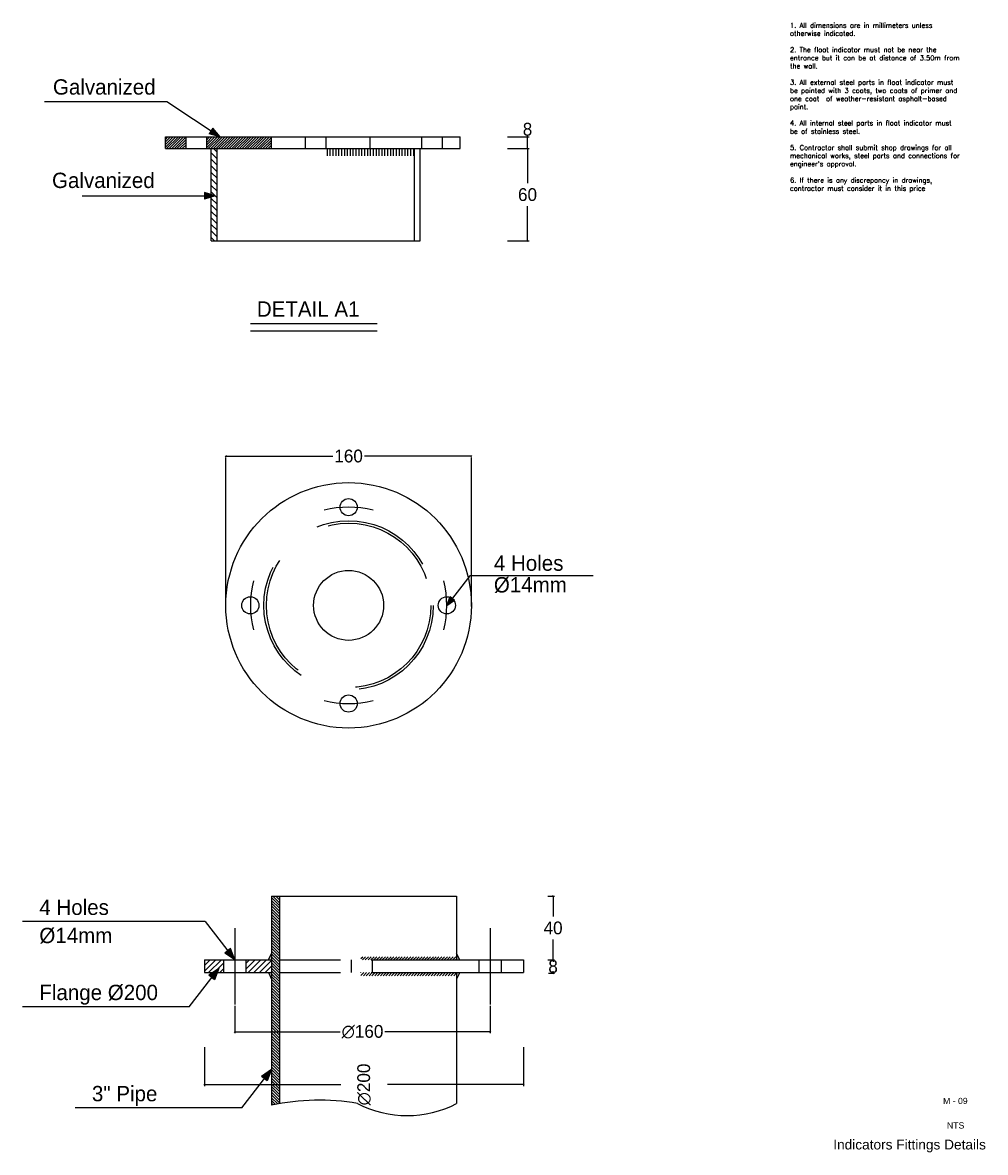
# Model space of a CAD drawing. Extents: x 152000 to 152174, y 158796 to 159332.
# Drawn here: x 152080.77 to 152110.3, y 158904.75 to 158939.4 of the extents above; entities that cross this region are included whole.
import ezdxf

# ---------------------------------------------------------------- set-up
doc = ezdxf.new("R2010")
doc.units = 0
doc.header["$LTSCALE"] = 3
doc.header["$MEASUREMENT"] = 0
doc.header["$PDMODE"] = 2
doc.header["$PDSIZE"] = 0.03
for name, pattern in [('CENTER', [2, 1.25, -0.25, 0.25, -0.25]), ('CENTER2', [28.575, 19.05, -3.175, 3.175, -3.175]), ('DASHED2', [0.375, 0.25, -0.125])]:
    doc.linetypes.add(name, pattern=pattern)
doc.layers.get('0').update_dxf_attribs({"linetype": 'CONTINUOUS'})
doc.layers.get('DEFPOINTS').update_dxf_attribs({"linetype": 'CONTINUOUS'})
for name, color, linetype in [('CENTER', 8, 'CENTER'), ('HATCH', 40, 'CONTINUOUS'), ('MECNEK', 6, 'CONTINUOUS'), ('TEXT', 7, 'CONTINUOUS'), ('TXT', 6, 'CONTINUOUS')]:
    doc.layers.add(name, color=color, linetype=linetype)
doc.styles.add('STYLE4', font='arial.ttf')

# ---------------------------------------------------------------- blocks, each defined once
blk = doc.blocks.new('_OBLIQUE')
at = {"color": 0, "linetype": 'ByBlock'}
blk.add_line((-0.5, -0.5), (0.5, 0.5), dxfattribs=at)

msp = doc.modelspace()

# ---------------------------------------------------------------- hatches: boundary and pattern name
at = {"layer": 'HATCH'}
h = msp.add_hatch(color=256, dxfattribs=at)
h.paths.add_polyline_path([(152088.40364, 158910.85071), (152088.30576, 158910.65496), (152088.40364, 158910.65496)])
h.paths.add_polyline_path([(152088.40364, 158910.26345), (152088.30576, 158910.26345), (152088.40364, 158910.06769)])
h = msp.add_hatch(color=256, dxfattribs=at)
h.paths.add_polyline_path([(152094.08053, 158910.85071), (152094.17841, 158910.65496), (152094.08053, 158910.65496)])
h.paths.add_polyline_path([(152094.08053, 158910.26345), (152094.17841, 158910.26345), (152094.08053, 158910.06769)])
at = {"layer": 'TEXT'}
for points in [[(152086.60473, 158936.16387), (152086.49199, 158935.99115), (152086.82438, 158935.89735)], [(152086.34893, 158934.19101), (152086.34718, 158933.98477), (152086.67766, 158934.08509)], [(152093.77858, 158921.52881), (152094.0162, 158921.6912), (152093.88128, 158921.79768)], [(152087.14455, 158911.00448), (152086.96914, 158910.86607), (152087.27805, 158910.65496)], [(152086.79123, 158910.39423), (152086.48233, 158910.18312), (152086.65773, 158910.04471)], [(152088.40364, 158907.29096), (152088.09473, 158907.07986), (152088.27014, 158906.94144)]]:
    msp.add_hatch(color=2, dxfattribs=at).paths.add_polyline_path(points)

# ---------------------------------------------------------------- linework, layer by layer
at = {"color": 8, "linetype": 'ByBlock'}
for p, q in [((152095.63722, 158935.89735), (152096.30113, 158935.89735)), ((152096.25408, 158935.89735), (152096.25408, 158935.93656)), ((152096.25408, 158935.53596), (152096.25408, 158935.89735)), ((152095.63722, 158935.53596), (152096.30113, 158935.53596)), ((152095.63722, 158935.53596), (152096.30113, 158935.53596)), ((152096.25408, 158935.53596), (152096.25408, 158934.48111)), ((152096.25408, 158932.71257), (152096.25408, 158933.76742)), ((152095.63722, 158932.71257), (152096.30113, 158932.71257)), ((152087.00245, 158926.10692), (152090.27941, 158926.10692)), ((152087.00245, 158921.4896), (152087.00245, 158926.05986)), ((152094.53149, 158926.10692), (152091.25453, 158926.10692)), ((152094.53149, 158921.4896), (152094.53149, 158926.05986)), ((152096.87907, 158912.61251), (152097.08504, 158912.61251)), ((152097.03798, 158912.61251), (152097.03798, 158911.99058)), ((152097.03798, 158910.65496), (152097.03798, 158911.27689)), ((152096.87907, 158910.65496), (152097.08504, 158910.65496)), ((152096.90204, 158910.65496), (152097.08504, 158910.65496)), ((152097.03798, 158910.65496), (152097.03798, 158910.59222)), ((152097.03798, 158910.24764), (152097.03798, 158910.31039)), ((152096.90204, 158910.24764), (152097.08504, 158910.24764)), ((152087.27805, 158909.24899), (152087.27805, 158908.40296)), ((152095.10825, 158909.24899), (152095.10825, 158908.40296)), ((152087.27805, 158908.45001), (152090.50952, 158908.45001)), ((152095.10825, 158908.45001), (152091.87677, 158908.45001)), ((152086.34821, 158907.97589), (152086.34821, 158906.78685)), ((152096.13596, 158907.97589), (152096.13596, 158906.78685)), ((152086.34821, 158906.83391), (152090.52578, 158906.83391)), ((152096.13596, 158906.83391), (152091.95839, 158906.83391))]:
    msp.add_line(p, q, dxfattribs=at)
at = {"layer": 'CENTER', "linetype": 'CENTER2', "ltscale": 5}
for p, q in [((152087.27805, 158911.6302), (152087.27805, 158909.2882)), ((152095.10825, 158911.6302), (152095.10825, 158909.2882))]:
    msp.add_line(p, q, dxfattribs=at)
at = {"layer": 'DEFPOINTS', "color": 0, "linetype": 'ByBlock'}
for p in [(152095.59801, 158935.89735), (152096.25408, 158935.89735), (152095.59801, 158935.53596), (152095.59801, 158935.53596), (152095.59801, 158932.71257), (152096.25408, 158932.71257), (152094.53149, 158926.10692), (152087.00245, 158921.52881), (152094.53149, 158921.52881), (152096.83985, 158912.61251), (152097.03798, 158912.61251), (152096.83985, 158910.65496), (152096.86282, 158910.65496), (152097.03798, 158910.65496), (152096.86282, 158910.24764), (152087.27805, 158909.2882), (152095.10825, 158909.2882), (152095.10825, 158908.45001), (152086.34821, 158908.01511), (152096.13596, 158908.01511), (152086.34821, 158906.83391)]:
    msp.add_point(p, dxfattribs=at)
at = {"layer": 'HATCH'}
for p, q in [((152085.15164, 158935.58219), (152085.4668, 158935.89735)), ((152085.15164, 158935.66205), (152085.38694, 158935.89735)), ((152085.15164, 158935.74191), (152085.30709, 158935.89735)), ((152085.15164, 158935.82176), (152085.22723, 158935.89735)), ((152085.18526, 158935.53596), (152085.54666, 158935.89735)), ((152085.26512, 158935.53596), (152085.62652, 158935.89735)), ((152085.34498, 158935.53596), (152085.70637, 158935.89735)), ((152086.41652, 158935.56935), (152086.74452, 158935.89735)), ((152086.41652, 158935.64921), (152086.66466, 158935.89735)), ((152086.41652, 158935.72906), (152086.58481, 158935.89735)), ((152086.41652, 158935.80892), (152086.50495, 158935.89735)), ((152086.41652, 158935.88878), (152086.42509, 158935.89735)), ((152086.46299, 158935.53596), (152086.82438, 158935.89735)), ((152086.54284, 158935.53596), (152086.90424, 158935.89735)), ((152086.6227, 158935.53596), (152086.98409, 158935.89735)), ((152086.70256, 158935.53596), (152087.06395, 158935.89735)), ((152086.78242, 158935.53596), (152087.14381, 158935.89735)), ((152086.86227, 158935.53596), (152087.22367, 158935.89735)), ((152086.94213, 158935.53596), (152087.30352, 158935.89735)), ((152087.02199, 158935.53596), (152087.38338, 158935.89735)), ((152087.10185, 158935.53596), (152087.46324, 158935.89735)), ((152087.1817, 158935.53596), (152087.5431, 158935.89735)), ((152087.26156, 158935.53596), (152087.62295, 158935.89735)), ((152087.34142, 158935.53596), (152087.70281, 158935.89735)), ((152087.42128, 158935.53596), (152087.78267, 158935.89735)), ((152087.50113, 158935.53596), (152087.86253, 158935.89735)), ((152087.58099, 158935.53596), (152087.94239, 158935.89735)), ((152087.66085, 158935.53596), (152088.02224, 158935.89735)), ((152087.74071, 158935.53596), (152088.1021, 158935.89735)), ((152087.82056, 158935.53596), (152088.18196, 158935.89735)), ((152087.90042, 158935.53596), (152088.26182, 158935.89735)), ((152087.98028, 158935.53596), (152088.34167, 158935.89735)), ((152085.42484, 158935.53596), (152085.78408, 158935.8952)), ((152085.50469, 158935.53596), (152085.78408, 158935.81534)), ((152085.58455, 158935.53596), (152085.78408, 158935.73548)), ((152085.66441, 158935.53596), (152085.78408, 158935.65563)), ((152085.74427, 158935.53596), (152085.78408, 158935.57577)), ((152088.06014, 158935.53596), (152088.40419, 158935.88001)), ((152088.13999, 158935.53596), (152088.40419, 158935.80015)), ((152088.21985, 158935.53596), (152088.40419, 158935.72029)), ((152088.29971, 158935.53596), (152088.40419, 158935.64043)), ((152088.37957, 158935.53596), (152088.40419, 158935.56058)), ((152086.73274, 158935.22787), (152086.55204, 158935.40857)), ((152086.73274, 158935.02823), (152086.55204, 158935.20892)), ((152086.73274, 158935.42751), (152086.6243, 158935.53596)), ((152090.11779, 158935.31662), (152090.11779, 158935.52291)), ((152090.20602, 158935.31662), (152090.20602, 158935.52291)), ((152090.29426, 158935.31662), (152090.29426, 158935.52291)), ((152090.38249, 158935.31662), (152090.38249, 158935.52291)), ((152090.47072, 158935.31662), (152090.47072, 158935.52291)), ((152090.55895, 158935.31662), (152090.55895, 158935.52291)), ((152090.64718, 158935.31662), (152090.64718, 158935.52291)), ((152090.73541, 158935.31662), (152090.73541, 158935.52291)), ((152090.82364, 158935.31662), (152090.82364, 158935.52291)), ((152090.91187, 158935.31662), (152090.91187, 158935.52291)), ((152091.0001, 158935.31662), (152091.0001, 158935.52291)), ((152091.08833, 158935.31662), (152091.08833, 158935.52291)), ((152091.17657, 158935.31662), (152091.17657, 158935.52291)), ((152091.2648, 158935.31662), (152091.2648, 158935.52291)), ((152091.35303, 158935.31662), (152091.35303, 158935.52291)), ((152091.44126, 158935.31662), (152091.44126, 158935.52291)), ((152091.52949, 158935.31662), (152091.52949, 158935.52291)), ((152091.61772, 158935.31662), (152091.61772, 158935.52291)), ((152091.70595, 158935.31662), (152091.70595, 158935.52291)), ((152091.79418, 158935.31662), (152091.79418, 158935.52291)), ((152091.88241, 158935.31662), (152091.88241, 158935.52291)), ((152091.97064, 158935.31662), (152091.97064, 158935.52291)), ((152092.05887, 158935.31662), (152092.05887, 158935.52291)), ((152092.14711, 158935.31662), (152092.14711, 158935.52291)), ((152092.23534, 158935.31662), (152092.23534, 158935.52291)), ((152092.32357, 158935.31662), (152092.32357, 158935.52291)), ((152092.4118, 158935.31662), (152092.4118, 158935.52291)), ((152092.50003, 158935.31662), (152092.50003, 158935.52291)), ((152092.58826, 158935.31662), (152092.58826, 158935.52291)), ((152092.67649, 158935.31662), (152092.67649, 158935.52291)), ((152092.76472, 158935.31662), (152092.76472, 158935.52291)), ((152086.73274, 158934.82858), (152086.55204, 158935.00928)), ((152086.73274, 158934.62894), (152086.55204, 158934.80964)), ((152086.73274, 158934.42929), (152086.55204, 158934.60999)), ((152086.73274, 158934.22965), (152086.55204, 158934.41035)), ((152086.73274, 158934.03001), (152086.55204, 158934.2107)), ((152086.73274, 158933.83036), (152086.55204, 158934.01106)), ((152086.73274, 158933.63072), (152086.55204, 158933.81142)), ((152086.73274, 158933.43108), (152086.55204, 158933.61177)), ((152086.73274, 158933.23143), (152086.55204, 158933.41213)), ((152086.73274, 158933.03179), (152086.55204, 158933.21248)), ((152086.73274, 158932.83214), (152086.55204, 158933.01284)), ((152086.65267, 158932.71257), (152086.55204, 158932.8132)), ((152088.64833, 158912.32352), (152088.40364, 158912.56822)), ((152088.64833, 158912.23701), (152088.40364, 158912.4817)), ((152088.64833, 158912.1505), (152088.40364, 158912.39519)), ((152088.64833, 158912.41003), (152088.44586, 158912.61251)), ((152088.64833, 158912.49655), (152088.53237, 158912.61251)), ((152088.64833, 158912.58306), (152088.61888, 158912.61251)), ((152088.64833, 158912.06399), (152088.40364, 158912.30868)), ((152088.64833, 158911.97747), (152088.40364, 158912.22217)), ((152088.64833, 158911.89096), (152088.40364, 158912.13565)), ((152088.64833, 158911.80445), (152088.40364, 158912.04914)), ((152088.64833, 158911.71794), (152088.40364, 158911.96263)), ((152088.64833, 158911.63142), (152088.40364, 158911.87612)), ((152088.64833, 158911.54491), (152088.40364, 158911.78961)), ((152088.64833, 158911.4584), (152088.40364, 158911.70309)), ((152088.64833, 158911.37189), (152088.40364, 158911.61658)), ((152088.64833, 158911.28537), (152088.40364, 158911.53007)), ((152088.64833, 158911.19886), (152088.40364, 158911.44356)), ((152088.64833, 158911.11235), (152088.40364, 158911.35704)), ((152088.64833, 158911.02584), (152088.40364, 158911.27053)), ((152088.64833, 158910.93932), (152088.40364, 158911.18402)), ((152088.64833, 158910.85281), (152088.40364, 158911.09751)), ((152088.64833, 158910.7663), (152088.40364, 158911.01099)), ((152086.34821, 158910.30996), (152086.69321, 158910.65496)), ((152086.34821, 158910.48298), (152086.52018, 158910.65496)), ((152086.47472, 158910.26345), (152086.86623, 158910.65496)), ((152087.62062, 158910.37119), (152087.90438, 158910.65496)), ((152087.62062, 158910.54422), (152087.73136, 158910.65496)), ((152087.6859, 158910.26345), (152088.07741, 158910.65496)), ((152087.85892, 158910.26345), (152088.25043, 158910.65496)), ((152088.03195, 158910.26345), (152088.40364, 158910.63514)), ((152088.64833, 158910.67979), (152088.40364, 158910.92448)), ((152088.64833, 158910.59328), (152088.40364, 158910.83797)), ((152088.64833, 158910.50676), (152088.40364, 158910.75146)), ((152088.64833, 158910.42025), (152088.40364, 158910.66494)), ((152091.14417, 158910.69379), (152091.20322, 158910.75284)), ((152091.19185, 158910.65496), (152091.28973, 158910.75284)), ((152091.27836, 158910.65496), (152091.37624, 158910.75284)), ((152091.36488, 158910.65496), (152091.46275, 158910.75284)), ((152091.45139, 158910.65496), (152091.54927, 158910.75284)), ((152091.5379, 158910.65496), (152091.63578, 158910.75284)), ((152091.62441, 158910.65496), (152091.72229, 158910.75284)), ((152091.71092, 158910.65496), (152091.8088, 158910.75284)), ((152091.79744, 158910.65496), (152091.89531, 158910.75284)), ((152091.88395, 158910.65496), (152091.98183, 158910.75284)), ((152091.97046, 158910.65496), (152092.06834, 158910.75284)), ((152092.05697, 158910.65496), (152092.15485, 158910.75284)), ((152092.14349, 158910.65496), (152092.24136, 158910.75284)), ((152092.23, 158910.65496), (152092.32788, 158910.75284)), ((152092.31651, 158910.65496), (152092.41439, 158910.75284)), ((152092.40302, 158910.65496), (152092.5009, 158910.75284)), ((152092.48954, 158910.65496), (152092.58741, 158910.75284)), ((152092.57605, 158910.65496), (152092.67393, 158910.75284)), ((152092.66256, 158910.65496), (152092.76044, 158910.75284)), ((152092.74907, 158910.65496), (152092.84695, 158910.75284)), ((152092.83559, 158910.65496), (152092.93346, 158910.75284)), ((152092.9221, 158910.65496), (152093.01998, 158910.75284)), ((152093.00861, 158910.65496), (152093.10649, 158910.75284)), ((152093.09512, 158910.65496), (152093.193, 158910.75284)), ((152093.18163, 158910.65496), (152093.27951, 158910.75284)), ((152093.26815, 158910.65496), (152093.36602, 158910.75284)), ((152093.35466, 158910.65496), (152093.45254, 158910.75284)), ((152093.44117, 158910.65496), (152093.53905, 158910.75284)), ((152093.52768, 158910.65496), (152093.62556, 158910.75284)), ((152093.6142, 158910.65496), (152093.71207, 158910.75284)), ((152093.70071, 158910.65496), (152093.79859, 158910.75284)), ((152093.78722, 158910.65496), (152093.8851, 158910.75284)), ((152093.87373, 158910.65496), (152093.97161, 158910.75284)), ((152093.96025, 158910.65496), (152094.05812, 158910.75284)), ((152094.04676, 158910.65496), (152094.08053, 158910.68874)), ((152086.64775, 158910.26345), (152086.93547, 158910.55117)), ((152086.82077, 158910.26345), (152086.93547, 158910.37815)), ((152088.20497, 158910.26345), (152088.40364, 158910.46212)), ((152088.37799, 158910.26345), (152088.40364, 158910.28909)), ((152088.64833, 158910.33374), (152088.40364, 158910.57843)), ((152088.64833, 158910.24723), (152088.40364, 158910.49192)), ((152088.64833, 158910.16071), (152088.40364, 158910.40541)), ((152088.64833, 158910.0742), (152088.40364, 158910.3189)), ((152091.14417, 158910.17472), (152091.2329, 158910.26345)), ((152091.14417, 158910.26123), (152091.14639, 158910.26345)), ((152091.22154, 158910.16557), (152091.31941, 158910.26345)), ((152091.30805, 158910.16557), (152091.40593, 158910.26345)), ((152091.39456, 158910.16557), (152091.49244, 158910.26345)), ((152091.48107, 158910.16557), (152091.57895, 158910.26345)), ((152091.56759, 158910.16557), (152091.66546, 158910.26345)), ((152091.6541, 158910.16557), (152091.75198, 158910.26345)), ((152091.74061, 158910.16557), (152091.83849, 158910.26345)), ((152091.82712, 158910.16557), (152091.925, 158910.26345)), ((152091.91364, 158910.16557), (152092.01151, 158910.26345)), ((152092.00015, 158910.16557), (152092.09803, 158910.26345)), ((152092.08666, 158910.16557), (152092.18454, 158910.26345)), ((152092.17317, 158910.16557), (152092.27105, 158910.26345)), ((152092.25969, 158910.16557), (152092.35756, 158910.26345)), ((152092.3462, 158910.16557), (152092.44408, 158910.26345)), ((152092.43271, 158910.16557), (152092.53059, 158910.26345)), ((152092.51922, 158910.16557), (152092.6171, 158910.26345)), ((152092.60573, 158910.16557), (152092.70361, 158910.26345)), ((152092.69225, 158910.16557), (152092.79012, 158910.26345)), ((152092.77876, 158910.16557), (152092.87664, 158910.26345)), ((152092.86527, 158910.16557), (152092.96315, 158910.26345)), ((152092.95178, 158910.16557), (152093.04966, 158910.26345)), ((152093.0383, 158910.16557), (152093.13617, 158910.26345)), ((152093.12481, 158910.16557), (152093.22269, 158910.26345)), ((152093.21132, 158910.16557), (152093.3092, 158910.26345)), ((152093.29783, 158910.16557), (152093.39571, 158910.26345)), ((152093.38435, 158910.16557), (152093.48222, 158910.26345)), ((152093.47086, 158910.16557), (152093.56874, 158910.26345)), ((152093.55737, 158910.16557), (152093.65525, 158910.26345)), ((152093.64388, 158910.16557), (152093.74176, 158910.26345)), ((152093.73039, 158910.16557), (152093.82827, 158910.26345)), ((152093.81691, 158910.16557), (152093.91478, 158910.26345)), ((152093.90342, 158910.16557), (152094.0013, 158910.26345)), ((152093.98993, 158910.16557), (152094.08053, 158910.25617)), ((152088.64833, 158909.98769), (152088.40364, 158910.23238)), ((152088.64833, 158909.90118), (152088.40364, 158910.14587)), ((152088.64833, 158909.81466), (152088.40364, 158910.05936)), ((152088.64833, 158909.72815), (152088.40364, 158909.97285)), ((152094.07644, 158910.16557), (152094.08053, 158910.16966)), ((152088.64833, 158909.64164), (152088.40364, 158909.88633)), ((152088.64833, 158909.55513), (152088.40364, 158909.79982)), ((152088.64833, 158909.46862), (152088.40364, 158909.71331)), ((152088.64833, 158909.3821), (152088.40364, 158909.6268)), ((152088.64833, 158909.29559), (152088.40364, 158909.54028)), ((152088.64833, 158909.20908), (152088.40364, 158909.45377)), ((152088.64833, 158909.12257), (152088.40364, 158909.36726)), ((152088.64833, 158909.03605), (152088.40364, 158909.28075)), ((152088.64833, 158908.94954), (152088.40364, 158909.19423)), ((152088.64833, 158908.86303), (152088.40364, 158909.10772)), ((152088.64833, 158908.77652), (152088.40364, 158909.02121)), ((152088.64833, 158908.69), (152088.40364, 158908.9347)), ((152088.64833, 158908.60349), (152088.40364, 158908.84819)), ((152088.64833, 158908.51698), (152088.40364, 158908.76167)), ((152088.64833, 158908.43047), (152088.40364, 158908.67516)), ((152088.64833, 158908.34395), (152088.40364, 158908.58865)), ((152088.64833, 158908.25744), (152088.40364, 158908.50214)), ((152088.64833, 158908.17093), (152088.40364, 158908.41562)), ((152088.64833, 158908.08442), (152088.40364, 158908.32911)), ((152088.64833, 158907.99791), (152088.40364, 158908.2426)), ((152088.64833, 158907.91139), (152088.40364, 158908.15609)), ((152088.64833, 158907.82488), (152088.40364, 158908.06957)), ((152088.64833, 158907.73837), (152088.40364, 158907.98306)), ((152088.64833, 158907.65186), (152088.40364, 158907.89655)), ((152088.64833, 158907.56534), (152088.40364, 158907.81004)), ((152088.64833, 158907.47883), (152088.40364, 158907.72353)), ((152088.64833, 158907.39232), (152088.40364, 158907.63701)), ((152088.64833, 158907.30581), (152088.40364, 158907.5505)), ((152088.64833, 158907.21929), (152088.40364, 158907.46399)), ((152088.64833, 158907.13278), (152088.40364, 158907.37748)), ((152088.64833, 158907.04627), (152088.40364, 158907.29096)), ((152088.64833, 158906.95976), (152088.40364, 158907.20445)), ((152088.64833, 158906.87324), (152088.40364, 158907.11794)), ((152088.64833, 158906.78673), (152088.40364, 158907.03143)), ((152088.64833, 158906.70022), (152088.40364, 158906.94491)), ((152088.64833, 158906.61371), (152088.40364, 158906.8584)), ((152088.64833, 158906.5272), (152088.40364, 158906.77189)), ((152088.64833, 158906.44068), (152088.40364, 158906.68538)), ((152088.64833, 158906.35417), (152088.40364, 158906.59886)), ((152088.64833, 158906.26766), (152088.40364, 158906.51235)), ((152088.59328, 158906.23619), (152088.40364, 158906.42584)), ((152088.52075, 158906.22221), (152088.40364, 158906.33933)), ((152088.44889, 158906.20756), (152088.40364, 158906.25282))]:
    msp.add_line(p, q, dxfattribs=at)
at = {"layer": 'MECNEK'}
for p, q in [((152085.15164, 158935.89735), (152094.18649, 158935.89735)), ((152085.15164, 158935.53596), (152085.15164, 158935.89735)), ((152085.78408, 158935.53596), (152085.78408, 158935.89735)), ((152086.41652, 158935.53596), (152086.41652, 158935.89735)), ((152088.40419, 158935.53596), (152088.40419, 158935.89735)), ((152094.18649, 158935.53596), (152094.18649, 158935.89735)), ((152085.15164, 158935.53596), (152094.18649, 158935.53596)), ((152086.55204, 158932.71257), (152086.55204, 158935.53596)), ((152086.73274, 158932.71257), (152086.73274, 158935.53596)), ((152092.96679, 158932.71257), (152092.96679, 158935.53596)), ((152086.55204, 158932.71257), (152092.96679, 158932.71257)), ((152088.40364, 158912.61251), (152088.40364, 158906.19792)), ((152088.40364, 158912.61251), (152094.08053, 158912.61251)), ((152088.64833, 158912.61251), (152088.64833, 158906.24627)), ((152094.08053, 158912.61251), (152094.08053, 158910.65496)), ((152086.34821, 158910.65496), (152088.40364, 158910.65496)), ((152086.34821, 158910.65496), (152086.34821, 158910.26345)), ((152086.93547, 158910.65496), (152086.93547, 158910.26345)), ((152087.62062, 158910.65496), (152087.62062, 158910.26345)), ((152088.30576, 158910.65496), (152088.40364, 158910.85071)), ((152091.48678, 158910.65496), (152096.13596, 158910.65496)), ((152094.17841, 158910.65496), (152094.08053, 158910.85071)), ((152096.13596, 158910.65496), (152096.13596, 158910.26345)), ((152086.34821, 158910.26345), (152088.40364, 158910.26345)), ((152088.30576, 158910.26345), (152088.40364, 158910.06769)), ((152091.48678, 158910.26345), (152096.13596, 158910.26345)), ((152094.08053, 158910.26345), (152094.08053, 158906.25047)), ((152094.17841, 158910.26345), (152094.08053, 158910.06769))]:
    msp.add_line(p, q, dxfattribs=at)
at = {"layer": 'MECNEK', "linetype": 'DASHED2'}
for p, q in [((152089.44319, 158935.53596), (152089.44319, 158935.89735)), ((152090.07563, 158935.53596), (152090.07563, 158935.89735)), ((152091.43086, 158935.53596), (152091.43086, 158935.89735)), ((152093.01196, 158935.53596), (152093.01196, 158935.89735)), ((152093.6444, 158935.53596), (152093.6444, 158935.89735)), ((152090.85058, 158910.65496), (152090.85058, 158910.26345)), ((152091.48678, 158910.65496), (152091.48678, 158910.26345)), ((152094.76568, 158910.65496), (152094.76568, 158910.26345)), ((152095.45082, 158910.65496), (152095.45082, 158910.26345))]:
    msp.add_line(p, q, dxfattribs=at)
at = {"layer": 'MECNEK', "linetype": 'DASHED2', "ltscale": 5}
msp.add_line((152092.78609, 158932.71257), (152092.78609, 158935.53596), dxfattribs=at)
at = {"layer": 'MECNEK', "linetype": 'DASHED2', "ltscale": 2.5}
for p, q in [((152088.64833, 158910.65496), (152091.48678, 158910.65496)), ((152088.64833, 158910.26345), (152091.48678, 158910.26345))]:
    msp.add_line(p, q, dxfattribs=at)
at = {"layer": 'MECNEK'}
for centre, radius in [((152090.76697, 158921.52881), 3.76452), ((152090.76697, 158924.54043), 0.26352), ((152090.76697, 158921.52881), 1.07289), ((152087.75535, 158921.52881), 0.26352), ((152093.77858, 158921.52881), 0.26352), ((152090.76697, 158918.5172), 0.26352)]:
    msp.add_circle(centre, radius, dxfattribs=at)
at = {"layer": 'MECNEK', "linetype": 'DASHED2', "ltscale": 5}
for radius in [2.59752, 2.52223]:
    msp.add_circle((152090.76697, 158921.52881), radius, dxfattribs=at)
at = {"layer": 'MECNEK'}
for centre, radius, start, end in [((152090.76697, 158921.52881), 3.01162, 75.522488, 104.477512), ((152090.76697, 158921.52881), 3.01162, 165.522488, 194.477512), ((152090.76697, 158921.52881), 3.01162, 345.522488, 14.477512), ((152090.76697, 158921.52881), 3.01162, 255.522488, 284.477512), ((152089.85619, 158899.49006), 6.86332, 80.065155, 102.218499), ((152092.56042, 158909.16872), 3.29043, 242.4851, 297.5149)]:
    msp.add_arc(centre, radius, start, end, dxfattribs=at)
at = {"layer": 'TEXT', "color": 2}
for p, q in [((152081.43756, 158936.98244), (152085.1918, 158936.98244)), ((152085.1918, 158936.98244), (152086.82438, 158935.89735)), ((152086.60473, 158936.16387), (152086.49199, 158935.99115)), ((152086.82438, 158935.89735), (152086.60473, 158936.16387)), ((152086.34893, 158934.19101), (152086.34718, 158933.98477)), ((152086.67766, 158934.08509), (152086.34893, 158934.19101)), ((152082.59381, 158934.08789), (152086.34806, 158934.08789)), ((152086.67766, 158934.08509), (152086.34718, 158933.98477)), ((152087.76142, 158930.16955), (152091.64794, 158930.16955)), ((152087.76142, 158929.9484), (152091.64794, 158929.9484)), ((152094.48001, 158922.43305), (152093.77858, 158921.52881)), ((152098.2676, 158922.43305), (152094.48001, 158922.43305)), ((152093.77858, 158921.52881), (152093.88128, 158921.79768)), ((152093.77858, 158921.52881), (152094.0162, 158921.6912)), ((152093.88128, 158921.79768), (152094.0162, 158921.6912)), ((152086.36619, 158911.83047), (152080.76964, 158911.83047)), ((152086.36619, 158911.83047), (152087.27805, 158910.65496)), ((152087.14455, 158911.00448), (152086.96914, 158910.86607)), ((152087.27805, 158910.65496), (152087.14455, 158911.00448)), ((152087.27805, 158910.65496), (152086.96914, 158910.86607)), ((152085.87938, 158909.21872), (152086.79123, 158910.39423)), ((152086.79123, 158910.39423), (152086.65773, 158910.04471)), ((152086.65773, 158910.04471), (152086.48233, 158910.18312)), ((152085.87938, 158909.21872), (152080.76964, 158909.21872)), ((152087.49178, 158906.11545), (152088.40364, 158907.29096)), ((152087.49178, 158906.11545), (152082.38204, 158906.11545))]:
    msp.add_line(p, q, dxfattribs=at)
at = {"layer": 'TEXT', "color": 5}
for p, q in [((152086.82438, 158935.89735), (152086.49199, 158935.99115)), ((152086.79123, 158910.39423), (152086.48233, 158910.18312)), ((152088.40364, 158907.29096), (152088.09473, 158907.07986)), ((152088.40364, 158907.29096), (152088.27014, 158906.94144)), ((152088.27014, 158906.94144), (152088.09473, 158907.07986))]:
    msp.add_line(p, q, dxfattribs=at)

# ---------------------------------------------------------------- block references
at = {"color": 8, "linetype": 'ByBlock'}
for p, xscale, yscale, zscale, rotation in [((152096.25408, 158935.89735), 0.03921375878615901, 0.03921375878615901, 0.03921375878615901, 90), ((152096.25408, 158935.53596), 0.03921375878615901, 0.03921375878615901, 0.03921375878615901, 90), ((152096.25408, 158935.53596), 0.03921375878615901, 0.03921375878615901, 0.03921375878615901, 270), ((152096.25408, 158932.71257), 0.03921375878615901, 0.03921375878615901, 0.03921375878615901, 270), ((152087.00245, 158926.10692), 0.03921375879357727, 0.03921375879357727, 0.03921375879357727, 180), ((152097.03798, 158912.61251), 0.03921375878615901, 0.03921375878615901, 0.03921375878615901, 90), ((152097.03798, 158910.65496), 0.03921375878615901, 0.03921375878615901, 0.03921375878615901, 90), ((152097.03798, 158910.65496), 0.03921375878615901, 0.03921375878615901, 0.03921375878615901, 270), ((152097.03798, 158910.24764), 0.03921375878615901, 0.03921375878615901, 0.03921375878615901, 270), ((152087.27805, 158908.45001), 0.03921375879357727, 0.03921375879357727, 0.03921375879357727, 180), ((152086.34821, 158906.83391), 0.03921375879357727, 0.03921375879357727, 0.03921375879357727, 180)]:
    msp.add_blockref('_OBLIQUE', p, dxfattribs=dict(at, xscale=xscale, yscale=yscale, zscale=zscale, rotation=rotation))
at = {"color": 8, "linetype": 'ByBlock', "xscale": 0.03921375879357727, "yscale": 0.03921375879357727, "zscale": 0.03921375879357727}
for p in [(152094.53149, 158926.10692), (152095.10825, 158908.45001), (152096.13596, 158906.83391)]:
    msp.add_blockref('_OBLIQUE', p, dxfattribs=at)

# ---------------------------------------------------------------- texts
at = {"color": 7, "linetype": 'Continuous', "insert": (152104.30375, 158939.64525), "char_height": 0.15, "width": 5.6900961, "attachment_point": 1, "style": 'STYLE4'}
msp.add_mtext("{\\Fsimplex|c0;\\L\\P\\l1. All dimensions are in millimeters unless otherwise indicated.\\P\\P2. The float indicator must not be near the entrance but it can be at distance of 3.50m from the wall.\\P\\P3. All external steel parts in float indicator must be painted with 3 coats, two coats of primer and one coat  of weather-resistant asphalt-based paint.\\P \\P4. All internal steel parts in float indicator must be of stainless steel.\\P\\P5. Contractor shall submit shop drawings for all mechanical works, steel parts and connections for engineer's approval.\\P\\P6. If there is any discrepancy in drawings, contractor must consider it in this price }", dxfattribs=at)
at = {"color": 0, "linetype": 'ByBlock', "char_height": 0.392138, "attachment_point": 5}
for s, insert in [('\\A1;8', (152096.25408, 158936.13002)), ('\\A1;60', (152096.25408, 158934.12426)), ('\\A1;160', (152090.76697, 158926.10692)), ('\\A1;40', (152097.03798, 158911.63373)), ('\\A1;8', (152097.03798, 158910.4513)), ('\\A1;∅160', (152091.19315, 158908.45001))]:
    msp.add_mtext(s, dxfattribs=dict(at, insert=insert))
at = {"color": 0, "linetype": 'ByBlock', "insert": (152091.24209, 158906.83391), "char_height": 0.392138, "attachment_point": 5, "rotation": 90}
msp.add_mtext('\\A1;∅200', dxfattribs=at)
at = {"layer": 'TEXT', "color": 0}
for s, height, p in [('Galvanized ', 0.4705651, (152081.70083, 158937.19303)), ('Galvanized ', 0.4705651, (152081.6726, 158934.32856)), ('DETAIL A1', 0.470565, (152087.95421, 158930.38236)), ('4 Holes', 0.470565, (152095.22224, 158922.58925)), ('%%C14mm', 0.470565, (152095.22224, 158921.92423)), ('4 Holes', 0.470565, (152081.28313, 158912.03353)), ('%%C14mm', 0.470565, (152081.28313, 158911.169)), ('Flange %%C200', 0.4705651, (152081.28313, 158909.42178)), ('3" Pipe', 0.470565, (152082.89554, 158906.31851))]:
    msp.add_text(s, height=height, dxfattribs=at).set_placement(p)
at = {"layer": 'TXT', "color": 7, "attachment_point": 3}
for s, insert, char_height, width in [('\\A1;{\\fArial|b0|i0|c0|p34;M - 09}', (152109.75235, 158906.42402), 0.1904466, 2.6058199), ('{\\fArial|b0|i0|c0|p34;NTS}', (152109.64978, 158905.67391), 0.1904466, 0.5909823), ('{\\fArial|b0|i0|c0|p34;Indicators Fittings Details}', (152110.31122, 158905.14129), 0.3, 4.5421216)]:
    msp.add_mtext(s, dxfattribs=dict(at, insert=insert, char_height=char_height, width=width))

doc.saveas('drawing.dxf')
